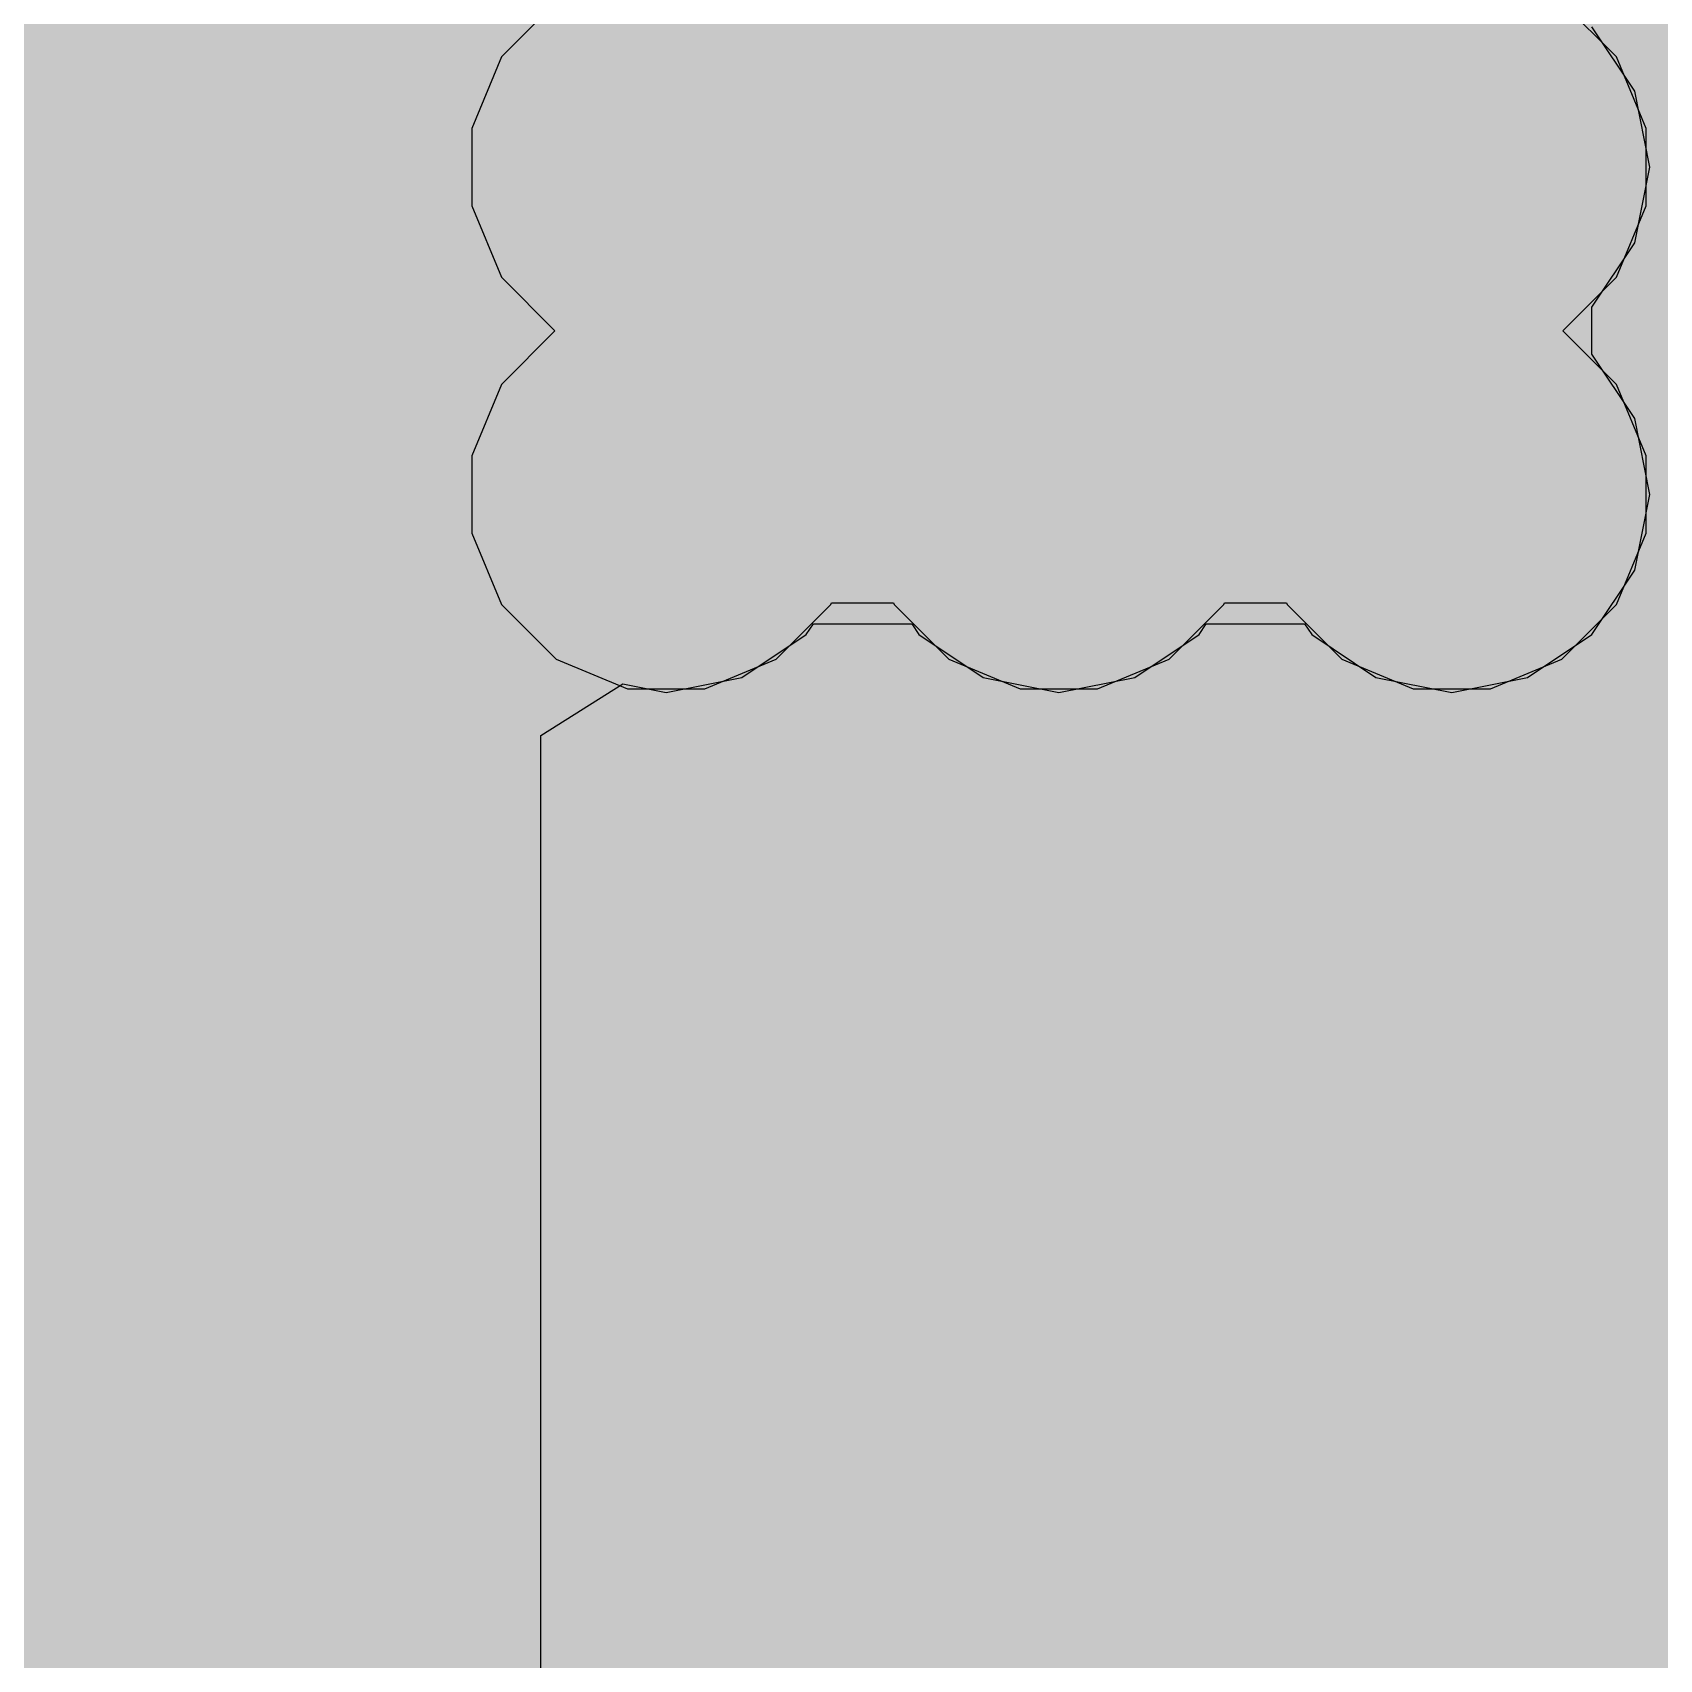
# Model space of a CAD drawing. Header units: inches. Extents: x -6 to 283, y -12 to 154.
# Drawn here: x 36.56 to 39.085, y -2.269 to 0.255 of the extents above; entities that cross this region are included whole.
import ezdxf

# ---------------------------------------------------------------- set-up
doc = ezdxf.new("R2010")
doc.units = ezdxf.units.IN
for name, color, linetype in [('Bottom Layer', 5, 'Continuous'), ('Bottom Solder', 6, 'Continuous'), ('Drill Drawing', 1, 'Continuous'), ('GND-1', 16, 'Continuous'), ('GND-2', 90, 'Continuous'), ('GND-3', 216, 'Continuous'), ('GND-4', 54, 'Continuous'), ('PWR-1', 156, 'Continuous'), ('PWR-2', 130, 'Continuous'), ('Signal L1', 76, 'Continuous'), ('Signal L2', 6, 'Continuous'), ('Top Layer', 1, 'Continuous'), ('Top Overlay', 2, 'Continuous'), ('Top Paste', 8, 'Continuous'), ('Top Solder', 216, 'Continuous'), ('Via Holes', 16, 'Continuous')]:
    doc.layers.add(name, color=color, linetype=linetype)

# ---------------------------------------------------------------- blocks, each defined once
blk = doc.blocks.new('68_QFN__7_7__B_43')
at = {"layer": 'Bottom Layer'}
blk.add_hatch(color=5, dxfattribs=at).paths.add_polyline_path([(-2.815, 2.815), (2.815, 2.815), (2.815, -2.815), (-2.815, -2.815)])
at = {"layer": 'Bottom Solder'}
blk.add_hatch(color=6, dxfattribs=at).paths.add_polyline_path([(-2.9166, 2.9166), (2.9166, 2.9166), (2.9166, -2.9166), (-2.9166, -2.9166)])
blk = doc.blocks.new('C___0402_437')
at = {"layer": 'Top Layer'}
for points in [[(-0.6985, -0.3175), (-0.6985, 0.3175), (-0.2413, 0.3175), (-0.2413, -0.3175)], [(0.2413, -0.3175), (0.2413, 0.3175), (0.6985, 0.3175), (0.6985, -0.3175)]]:
    blk.add_hatch(color=1, dxfattribs=at).paths.add_polyline_path(points)
at = {"layer": 'Top Paste'}
for points in [[(-0.6985, -0.3175), (-0.6985, 0.3175), (-0.2413, 0.3175), (-0.2413, -0.3175)], [(0.2413, -0.3175), (0.2413, 0.3175), (0.6985, 0.3175), (0.6985, -0.3175)]]:
    blk.add_hatch(color=8, dxfattribs=at).paths.add_polyline_path(points)
at = {"layer": 'Top Solder'}
for points in [[(-0.7585, -0.3775), (-0.7585, 0.3775), (-0.1813, 0.3775), (-0.1813, -0.3775)], [(0.1813, -0.3775), (0.1813, 0.3775), (0.7585, 0.3775), (0.7585, -0.3775)]]:
    blk.add_hatch(color=216, dxfattribs=at).paths.add_polyline_path(points)
at = {"layer": 'Top Overlay'}
for points in [[(-0.7874, -0.4064, 0.127, 0.127, 0), (-0.7874, 0.4064, 0.127, 0.127, 0)], [(-0.2794, 0.4064, 0.127, 0.127, 0), (-0.7874, 0.4064, 0.127, 0.127, 0)], [(0.7874, 0.4064, 0.127, 0.127, 0), (0.2794, 0.4064, 0.127, 0.127, 0)], [(0.7874, -0.4064, 0.127, 0.127, 0), (0.7874, 0.4064, 0.127, 0.127, 0)], [(-0.2794, -0.4064, 0.127, 0.127, 0), (-0.7874, -0.4064, 0.127, 0.127, 0)], [(0.7874, -0.4064, 0.127, 0.127, 0), (0.2794, -0.4064, 0.127, 0.127, 0)]]:
    blk.add_lwpolyline(points, format="xyseb", dxfattribs=at)
for points in [[(-0.8191, 0.4064, 0.0635, 0.0635, 1), (-0.7556, 0.4064, 0.0635, 0.0635, 1)], [(-0.8191, 0.4064, 0.0635, 0.0635, 1), (-0.7556, 0.4064, 0.0635, 0.0635, 1)], [(-0.3111, 0.4064, 0.0635, 0.0635, 1), (-0.2477, 0.4064, 0.0635, 0.0635, 1)], [(0.2477, 0.4064, 0.0635, 0.0635, 1), (0.3111, 0.4064, 0.0635, 0.0635, 1)], [(0.7556, 0.4064, 0.0635, 0.0635, 1), (0.8191, 0.4064, 0.0635, 0.0635, 1)], [(0.7556, 0.4064, 0.0635, 0.0635, 1), (0.8191, 0.4064, 0.0635, 0.0635, 1)], [(-0.8191, -0.4064, 0.0635, 0.0635, 1), (-0.7556, -0.4064, 0.0635, 0.0635, 1)], [(-0.8191, -0.4064, 0.0635, 0.0635, 1), (-0.7556, -0.4064, 0.0635, 0.0635, 1)], [(-0.3111, -0.4064, 0.0635, 0.0635, 1), (-0.2477, -0.4064, 0.0635, 0.0635, 1)], [(0.2477, -0.4064, 0.0635, 0.0635, 1), (0.3111, -0.4064, 0.0635, 0.0635, 1)], [(0.7556, -0.4064, 0.0635, 0.0635, 1), (0.8191, -0.4064, 0.0635, 0.0635, 1)], [(0.7556, -0.4064, 0.0635, 0.0635, 1), (0.8191, -0.4064, 0.0635, 0.0635, 1)]]:
    blk.add_lwpolyline(points, format="xyseb", close=True, dxfattribs=at)
blk = doc.blocks.new('C___0402_456')
at = {"layer": 'Top Layer'}
for points in [[(-0.6985, -0.3175), (-0.6985, 0.3175), (-0.2413, 0.3175), (-0.2413, -0.3175)], [(0.2413, -0.3175), (0.2413, 0.3175), (0.6985, 0.3175), (0.6985, -0.3175)]]:
    blk.add_hatch(color=1, dxfattribs=at).paths.add_polyline_path(points)
at = {"layer": 'Top Paste'}
for points in [[(-0.6985, -0.3175), (-0.6985, 0.3175), (-0.2413, 0.3175), (-0.2413, -0.3175)], [(0.2413, -0.3175), (0.2413, 0.3175), (0.6985, 0.3175), (0.6985, -0.3175)]]:
    blk.add_hatch(color=8, dxfattribs=at).paths.add_polyline_path(points)
at = {"layer": 'Top Solder'}
for points in [[(-0.7585, -0.3775), (-0.7585, 0.3775), (-0.1813, 0.3775), (-0.1813, -0.3775)], [(0.1813, -0.3775), (0.1813, 0.3775), (0.7585, 0.3775), (0.7585, -0.3775)]]:
    blk.add_hatch(color=216, dxfattribs=at).paths.add_polyline_path(points)
at = {"layer": 'Top Overlay'}
for points in [[(-0.7874, -0.4064, 0.127, 0.127, 0), (-0.7874, 0.4064, 0.127, 0.127, 0)], [(-0.2794, 0.4064, 0.127, 0.127, 0), (-0.7874, 0.4064, 0.127, 0.127, 0)], [(0.7874, 0.4064, 0.127, 0.127, 0), (0.2794, 0.4064, 0.127, 0.127, 0)], [(0.7874, -0.4064, 0.127, 0.127, 0), (0.7874, 0.4064, 0.127, 0.127, 0)], [(-0.2794, -0.4064, 0.127, 0.127, 0), (-0.7874, -0.4064, 0.127, 0.127, 0)], [(0.7874, -0.4064, 0.127, 0.127, 0), (0.2794, -0.4064, 0.127, 0.127, 0)]]:
    blk.add_lwpolyline(points, format="xyseb", dxfattribs=at)
for points in [[(-0.8191, 0.4064, 0.0635, 0.0635, 1), (-0.7556, 0.4064, 0.0635, 0.0635, 1)], [(-0.8191, 0.4064, 0.0635, 0.0635, 1), (-0.7556, 0.4064, 0.0635, 0.0635, 1)], [(-0.3111, 0.4064, 0.0635, 0.0635, 1), (-0.2477, 0.4064, 0.0635, 0.0635, 1)], [(0.2477, 0.4064, 0.0635, 0.0635, 1), (0.3111, 0.4064, 0.0635, 0.0635, 1)], [(0.7556, 0.4064, 0.0635, 0.0635, 1), (0.8191, 0.4064, 0.0635, 0.0635, 1)], [(0.7556, 0.4064, 0.0635, 0.0635, 1), (0.8191, 0.4064, 0.0635, 0.0635, 1)], [(-0.8191, -0.4064, 0.0635, 0.0635, 1), (-0.7556, -0.4064, 0.0635, 0.0635, 1)], [(-0.8191, -0.4064, 0.0635, 0.0635, 1), (-0.7556, -0.4064, 0.0635, 0.0635, 1)], [(-0.3111, -0.4064, 0.0635, 0.0635, 1), (-0.2477, -0.4064, 0.0635, 0.0635, 1)], [(0.2477, -0.4064, 0.0635, 0.0635, 1), (0.3111, -0.4064, 0.0635, 0.0635, 1)], [(0.7556, -0.4064, 0.0635, 0.0635, 1), (0.8191, -0.4064, 0.0635, 0.0635, 1)], [(0.7556, -0.4064, 0.0635, 0.0635, 1), (0.8191, -0.4064, 0.0635, 0.0635, 1)]]:
    blk.add_lwpolyline(points, format="xyseb", close=True, dxfattribs=at)
blk = doc.blocks.new('C___0402_458')
at = {"layer": 'Top Layer'}
for points in [[(-0.6985, -0.3175), (-0.6985, 0.3175), (-0.2413, 0.3175), (-0.2413, -0.3175)], [(0.2413, -0.3175), (0.2413, 0.3175), (0.6985, 0.3175), (0.6985, -0.3175)]]:
    blk.add_hatch(color=1, dxfattribs=at).paths.add_polyline_path(points)
at = {"layer": 'Top Paste'}
for points in [[(-0.6985, -0.3175), (-0.6985, 0.3175), (-0.2413, 0.3175), (-0.2413, -0.3175)], [(0.2413, -0.3175), (0.2413, 0.3175), (0.6985, 0.3175), (0.6985, -0.3175)]]:
    blk.add_hatch(color=8, dxfattribs=at).paths.add_polyline_path(points)
at = {"layer": 'Top Solder'}
for points in [[(-0.7585, -0.3775), (-0.7585, 0.3775), (-0.1813, 0.3775), (-0.1813, -0.3775)], [(0.1813, -0.3775), (0.1813, 0.3775), (0.7585, 0.3775), (0.7585, -0.3775)]]:
    blk.add_hatch(color=216, dxfattribs=at).paths.add_polyline_path(points)
at = {"layer": 'Top Overlay'}
for points in [[(-0.7874, -0.4064, 0.127, 0.127, 0), (-0.7874, 0.4064, 0.127, 0.127, 0)], [(-0.2794, 0.4064, 0.127, 0.127, 0), (-0.7874, 0.4064, 0.127, 0.127, 0)], [(0.7874, 0.4064, 0.127, 0.127, 0), (0.2794, 0.4064, 0.127, 0.127, 0)], [(0.7874, -0.4064, 0.127, 0.127, 0), (0.7874, 0.4064, 0.127, 0.127, 0)], [(-0.2794, -0.4064, 0.127, 0.127, 0), (-0.7874, -0.4064, 0.127, 0.127, 0)], [(0.7874, -0.4064, 0.127, 0.127, 0), (0.2794, -0.4064, 0.127, 0.127, 0)]]:
    blk.add_lwpolyline(points, format="xyseb", dxfattribs=at)
for points in [[(-0.8191, 0.4064, 0.0635, 0.0635, 1), (-0.7556, 0.4064, 0.0635, 0.0635, 1)], [(-0.8191, 0.4064, 0.0635, 0.0635, 1), (-0.7556, 0.4064, 0.0635, 0.0635, 1)], [(-0.3111, 0.4064, 0.0635, 0.0635, 1), (-0.2477, 0.4064, 0.0635, 0.0635, 1)], [(0.2477, 0.4064, 0.0635, 0.0635, 1), (0.3111, 0.4064, 0.0635, 0.0635, 1)], [(0.7556, 0.4064, 0.0635, 0.0635, 1), (0.8191, 0.4064, 0.0635, 0.0635, 1)], [(0.7556, 0.4064, 0.0635, 0.0635, 1), (0.8191, 0.4064, 0.0635, 0.0635, 1)], [(-0.8191, -0.4064, 0.0635, 0.0635, 1), (-0.7556, -0.4064, 0.0635, 0.0635, 1)], [(-0.8191, -0.4064, 0.0635, 0.0635, 1), (-0.7556, -0.4064, 0.0635, 0.0635, 1)], [(-0.3111, -0.4064, 0.0635, 0.0635, 1), (-0.2477, -0.4064, 0.0635, 0.0635, 1)], [(0.2477, -0.4064, 0.0635, 0.0635, 1), (0.3111, -0.4064, 0.0635, 0.0635, 1)], [(0.7556, -0.4064, 0.0635, 0.0635, 1), (0.8191, -0.4064, 0.0635, 0.0635, 1)], [(0.7556, -0.4064, 0.0635, 0.0635, 1), (0.8191, -0.4064, 0.0635, 0.0635, 1)]]:
    blk.add_lwpolyline(points, format="xyseb", close=True, dxfattribs=at)

msp = doc.modelspace()

# ---------------------------------------------------------------- hatches: boundary and pattern name
at = {"layer": 'Bottom Layer'}
h = msp.add_hatch(color=5, dxfattribs=at)
edge = h.paths.add_edge_path()
edge.add_arc((37.5434, 0.0467), 0.2, 0, 360)
h = msp.add_hatch(color=5, dxfattribs=at)
edge = h.paths.add_edge_path()
edge.add_arc((38.153, 0.0467), 0.2, 0, 360)
h = msp.add_hatch(color=5, dxfattribs=at)
edge = h.paths.add_edge_path()
edge.add_arc((38.7626, 0.0467), 0.2, 0, 360)
h = msp.add_hatch(color=5, dxfattribs=at)
edge = h.paths.add_edge_path()
edge.add_arc((37.5434, -0.4613), 0.2, 0, 360)
h = msp.add_hatch(color=5, dxfattribs=at)
edge = h.paths.add_edge_path()
edge.add_arc((38.153, -0.4613), 0.2, 0, 360)
h = msp.add_hatch(color=5, dxfattribs=at)
edge = h.paths.add_edge_path()
edge.add_arc((38.7626, -0.4613), 0.2, 0, 360)
at = {"layer": 'GND-1'}
h = msp.add_hatch(color=16, dxfattribs=at)
edge = h.paths.add_edge_path()
edge.add_arc((37.5434, 0.0467), 0.2, 0, 360)
h = msp.add_hatch(color=16, dxfattribs=at)
edge = h.paths.add_edge_path()
edge.add_arc((38.153, 0.0467), 0.2, 0, 360)
h = msp.add_hatch(color=16, dxfattribs=at)
edge = h.paths.add_edge_path()
edge.add_arc((38.7626, 0.0467), 0.2, 0, 360)
h = msp.add_hatch(color=16, dxfattribs=at)
edge = h.paths.add_edge_path()
edge.add_arc((37.5434, -0.4613), 0.2, 0, 360)
h = msp.add_hatch(color=16, dxfattribs=at)
edge = h.paths.add_edge_path()
edge.add_arc((38.153, -0.4613), 0.2, 0, 360)
h = msp.add_hatch(color=16, dxfattribs=at)
edge = h.paths.add_edge_path()
edge.add_arc((38.7626, -0.4613), 0.2, 0, 360)
at = {"layer": 'GND-2'}
h = msp.add_hatch(color=90, dxfattribs=at)
edge = h.paths.add_edge_path()
edge.add_arc((37.5434, 0.0467), 0.2, 0, 360)
h = msp.add_hatch(color=90, dxfattribs=at)
edge = h.paths.add_edge_path()
edge.add_arc((38.153, 0.0467), 0.2, 0, 360)
h = msp.add_hatch(color=90, dxfattribs=at)
edge = h.paths.add_edge_path()
edge.add_arc((38.7626, 0.0467), 0.2, 0, 360)
h = msp.add_hatch(color=90, dxfattribs=at)
edge = h.paths.add_edge_path()
edge.add_arc((37.5434, -0.4613), 0.2, 0, 360)
h = msp.add_hatch(color=90, dxfattribs=at)
edge = h.paths.add_edge_path()
edge.add_arc((38.153, -0.4613), 0.2, 0, 360)
h = msp.add_hatch(color=90, dxfattribs=at)
edge = h.paths.add_edge_path()
edge.add_arc((38.7626, -0.4613), 0.2, 0, 360)
at = {"layer": 'GND-3'}
h = msp.add_hatch(color=216, dxfattribs=at)
edge = h.paths.add_edge_path()
edge.add_arc((37.5434, 0.0467), 0.2, 0, 360)
h = msp.add_hatch(color=216, dxfattribs=at)
edge = h.paths.add_edge_path()
edge.add_arc((38.153, 0.0467), 0.2, 0, 360)
h = msp.add_hatch(color=216, dxfattribs=at)
edge = h.paths.add_edge_path()
edge.add_arc((38.7626, 0.0467), 0.2, 0, 360)
h = msp.add_hatch(color=216, dxfattribs=at)
edge = h.paths.add_edge_path()
edge.add_arc((37.5434, -0.4613), 0.2, 0, 360)
h = msp.add_hatch(color=216, dxfattribs=at)
edge = h.paths.add_edge_path()
edge.add_arc((38.153, -0.4613), 0.2, 0, 360)
h = msp.add_hatch(color=216, dxfattribs=at)
edge = h.paths.add_edge_path()
edge.add_arc((38.7626, -0.4613), 0.2, 0, 360)
at = {"layer": 'GND-4'}
h = msp.add_hatch(color=54, dxfattribs=at)
edge = h.paths.add_edge_path()
edge.add_arc((37.5434, 0.0467), 0.2, 0, 360)
h = msp.add_hatch(color=54, dxfattribs=at)
edge = h.paths.add_edge_path()
edge.add_arc((38.153, 0.0467), 0.2, 0, 360)
h = msp.add_hatch(color=54, dxfattribs=at)
edge = h.paths.add_edge_path()
edge.add_arc((38.7626, 0.0467), 0.2, 0, 360)
h = msp.add_hatch(color=54, dxfattribs=at)
edge = h.paths.add_edge_path()
edge.add_arc((37.5434, -0.4613), 0.2, 0, 360)
h = msp.add_hatch(color=54, dxfattribs=at)
edge = h.paths.add_edge_path()
edge.add_arc((38.153, -0.4613), 0.2, 0, 360)
h = msp.add_hatch(color=54, dxfattribs=at)
edge = h.paths.add_edge_path()
edge.add_arc((38.7626, -0.4613), 0.2, 0, 360)
at = {"layer": 'PWR-1'}
h = msp.add_hatch(color=156, dxfattribs=at)
edge = h.paths.add_edge_path()
edge.add_arc((37.5434, 0.0467), 0.2, 0, 360)
h = msp.add_hatch(color=156, dxfattribs=at)
edge = h.paths.add_edge_path()
edge.add_arc((38.153, 0.0467), 0.2, 0, 360)
h = msp.add_hatch(color=156, dxfattribs=at)
edge = h.paths.add_edge_path()
edge.add_arc((38.7626, 0.0467), 0.2, 0, 360)
h = msp.add_hatch(color=156, dxfattribs=at)
edge = h.paths.add_edge_path()
edge.add_arc((37.5434, -0.4613), 0.2, 0, 360)
h = msp.add_hatch(color=156, dxfattribs=at)
edge = h.paths.add_edge_path()
edge.add_arc((38.153, -0.4613), 0.2, 0, 360)
h = msp.add_hatch(color=156, dxfattribs=at)
edge = h.paths.add_edge_path()
edge.add_arc((38.7626, -0.4613), 0.2, 0, 360)
at = {"layer": 'PWR-2'}
h = msp.add_hatch(color=130, dxfattribs=at)
edge = h.paths.add_edge_path()
edge.add_arc((37.5434, 0.0467), 0.2, 0, 360)
h = msp.add_hatch(color=130, dxfattribs=at)
edge = h.paths.add_edge_path()
edge.add_arc((38.153, 0.0467), 0.2, 0, 360)
h = msp.add_hatch(color=130, dxfattribs=at)
edge = h.paths.add_edge_path()
edge.add_arc((38.7626, 0.0467), 0.2, 0, 360)
h = msp.add_hatch(color=130, dxfattribs=at)
edge = h.paths.add_edge_path()
edge.add_arc((37.5434, -0.4613), 0.2, 0, 360)
h = msp.add_hatch(color=130, dxfattribs=at)
edge = h.paths.add_edge_path()
edge.add_arc((38.153, -0.4613), 0.2, 0, 360)
h = msp.add_hatch(color=130, dxfattribs=at)
edge = h.paths.add_edge_path()
edge.add_arc((38.7626, -0.4613), 0.2, 0, 360)
at = {"layer": 'Signal L1'}
h = msp.add_hatch(color=76, dxfattribs=at)
edge = h.paths.add_edge_path()
edge.add_arc((37.5434, 0.0467), 0.2, 0, 360)
h = msp.add_hatch(color=76, dxfattribs=at)
edge = h.paths.add_edge_path()
edge.add_arc((38.153, 0.0467), 0.2, 0, 360)
h = msp.add_hatch(color=76, dxfattribs=at)
edge = h.paths.add_edge_path()
edge.add_arc((38.7626, 0.0467), 0.2, 0, 360)
h = msp.add_hatch(color=76, dxfattribs=at)
edge = h.paths.add_edge_path()
edge.add_arc((37.5434, -0.4613), 0.2, 0, 360)
h = msp.add_hatch(color=76, dxfattribs=at)
edge = h.paths.add_edge_path()
edge.add_arc((38.153, -0.4613), 0.2, 0, 360)
h = msp.add_hatch(color=76, dxfattribs=at)
edge = h.paths.add_edge_path()
edge.add_arc((38.7626, -0.4613), 0.2, 0, 360)
at = {"layer": 'Signal L2'}
h = msp.add_hatch(color=6, dxfattribs=at)
edge = h.paths.add_edge_path()
edge.add_arc((37.5434, 0.0467), 0.2, 0, 360)
h = msp.add_hatch(color=6, dxfattribs=at)
edge = h.paths.add_edge_path()
edge.add_arc((38.153, 0.0467), 0.2, 0, 360)
h = msp.add_hatch(color=6, dxfattribs=at)
edge = h.paths.add_edge_path()
edge.add_arc((38.7626, 0.0467), 0.2, 0, 360)
h = msp.add_hatch(color=6, dxfattribs=at)
edge = h.paths.add_edge_path()
edge.add_arc((37.5434, -0.4613), 0.2, 0, 360)
h = msp.add_hatch(color=6, dxfattribs=at)
edge = h.paths.add_edge_path()
edge.add_arc((38.153, -0.4613), 0.2, 0, 360)
h = msp.add_hatch(color=6, dxfattribs=at)
edge = h.paths.add_edge_path()
edge.add_arc((38.7626, -0.4613), 0.2, 0, 360)
at = {"layer": 'Top Layer'}
h = msp.add_hatch(color=1, dxfattribs=at)
edge = h.paths.add_edge_path()
edge.add_arc((37.5434, 0.0467), 0.2, 0, 360)
h = msp.add_hatch(color=1, dxfattribs=at)
edge = h.paths.add_edge_path()
edge.add_arc((38.153, 0.0467), 0.2, 0, 360)
h = msp.add_hatch(color=1, dxfattribs=at)
edge = h.paths.add_edge_path()
edge.add_arc((38.7626, 0.0467), 0.2, 0, 360)
h = msp.add_hatch(color=1, dxfattribs=at)
edge = h.paths.add_edge_path()
edge.add_arc((37.5434, -0.4613), 0.2, 0, 360)
h = msp.add_hatch(color=1, dxfattribs=at)
edge = h.paths.add_edge_path()
edge.add_arc((38.153, -0.4613), 0.2, 0, 360)
h = msp.add_hatch(color=1, dxfattribs=at)
edge = h.paths.add_edge_path()
edge.add_arc((38.7626, -0.4613), 0.2, 0, 360)
at = {"layer": 'Via Holes'}
h = msp.add_hatch(color=7, dxfattribs=at)
edge = h.paths.add_edge_path()
edge.add_arc((37.5434, 0.0467), 0.1, 0, 360)
h = msp.add_hatch(color=7, dxfattribs=at)
edge = h.paths.add_edge_path()
edge.add_arc((38.153, 0.0467), 0.1, 0, 360)
h = msp.add_hatch(color=7, dxfattribs=at)
edge = h.paths.add_edge_path()
edge.add_arc((38.7626, 0.0467), 0.1, 0, 360)
h = msp.add_hatch(color=7, dxfattribs=at)
edge = h.paths.add_edge_path()
edge.add_arc((37.5434, -0.4613), 0.1, 0, 360)
h = msp.add_hatch(color=7, dxfattribs=at)
edge = h.paths.add_edge_path()
edge.add_arc((38.153, -0.4613), 0.1, 0, 360)
h = msp.add_hatch(color=7, dxfattribs=at)
edge = h.paths.add_edge_path()
edge.add_arc((38.7626, -0.4613), 0.1, 0, 360)

# ---------------------------------------------------------------- linework, layer by layer
at = {"layer": 'Drill Drawing'}
for points in [[(37.2894, -0.2073, 0.0508, 0.0508, 0), (37.2894, 0.3007, 0.0508, 0.0508, 0)], [(37.7974, -0.2073, 0.0508, 0.0508, 0), (37.7974, 0.3007, 0.0508, 0.0508, 0)], [(37.899, -0.2073, 0.0508, 0.0508, 0), (37.899, 0.3007, 0.0508, 0.0508, 0)], [(38.407, -0.2073, 0.0508, 0.0508, 0), (38.407, 0.3007, 0.0508, 0.0508, 0)], [(38.5086, -0.2073, 0.0508, 0.0508, 0), (38.5086, 0.3007, 0.0508, 0.0508, 0)], [(39.0166, -0.2073, 0.0508, 0.0508, 0), (39.0166, 0.3007, 0.0508, 0.0508, 0)], [(37.2894, -0.2073, 0.0508, 0.0508, 0), (37.7974, -0.2073, 0.0508, 0.0508, 0)], [(37.2894, -0.2073, 0.0508, 0.0508, 0), (37.7974, -0.2073, 0.0508, 0.0508, 0)], [(37.2894, -0.7153, 0.0508, 0.0508, 0), (37.2894, -0.2073, 0.0508, 0.0508, 0)], [(37.7974, -0.7153, 0.0508, 0.0508, 0), (37.7974, -0.2073, 0.0508, 0.0508, 0)], [(37.899, -0.2073, 0.0508, 0.0508, 0), (38.407, -0.2073, 0.0508, 0.0508, 0)], [(37.899, -0.2073, 0.0508, 0.0508, 0), (38.407, -0.2073, 0.0508, 0.0508, 0)], [(37.899, -0.7153, 0.0508, 0.0508, 0), (37.899, -0.2073, 0.0508, 0.0508, 0)], [(38.407, -0.7153, 0.0508, 0.0508, 0), (38.407, -0.2073, 0.0508, 0.0508, 0)], [(38.5086, -0.2073, 0.0508, 0.0508, 0), (39.0166, -0.2073, 0.0508, 0.0508, 0)], [(38.5086, -0.2073, 0.0508, 0.0508, 0), (39.0166, -0.2073, 0.0508, 0.0508, 0)], [(38.5086, -0.7153, 0.0508, 0.0508, 0), (38.5086, -0.2073, 0.0508, 0.0508, 0)], [(39.0166, -0.7153, 0.0508, 0.0508, 0), (39.0166, -0.2073, 0.0508, 0.0508, 0)], [(37.2894, -0.7153, 0.0508, 0.0508, 0), (37.7974, -0.7153, 0.0508, 0.0508, 0)], [(37.899, -0.7153, 0.0508, 0.0508, 0), (38.407, -0.7153, 0.0508, 0.0508, 0)], [(38.5086, -0.7153, 0.0508, 0.0508, 0), (39.0166, -0.7153, 0.0508, 0.0508, 0)]]:
    msp.add_lwpolyline(points, format="xyseb", dxfattribs=at)
for points in [[(37.2767, -0.2073, 0.0254, 0.0254, 1), (37.3021, -0.2073, 0.0254, 0.0254, 1)], [(37.2767, -0.2073, 0.0254, 0.0254, 1), (37.3021, -0.2073, 0.0254, 0.0254, 1)], [(37.2767, -0.2073, 0.0254, 0.0254, 1), (37.3021, -0.2073, 0.0254, 0.0254, 1)], [(37.2767, -0.2073, 0.0254, 0.0254, 1), (37.3021, -0.2073, 0.0254, 0.0254, 1)], [(37.7847, -0.2073, 0.0254, 0.0254, 1), (37.8101, -0.2073, 0.0254, 0.0254, 1)], [(37.7847, -0.2073, 0.0254, 0.0254, 1), (37.8101, -0.2073, 0.0254, 0.0254, 1)], [(37.7847, -0.2073, 0.0254, 0.0254, 1), (37.8101, -0.2073, 0.0254, 0.0254, 1)], [(37.7847, -0.2073, 0.0254, 0.0254, 1), (37.8101, -0.2073, 0.0254, 0.0254, 1)], [(37.8863, -0.2073, 0.0254, 0.0254, 1), (37.9117, -0.2073, 0.0254, 0.0254, 1)], [(37.8863, -0.2073, 0.0254, 0.0254, 1), (37.9117, -0.2073, 0.0254, 0.0254, 1)], [(37.8863, -0.2073, 0.0254, 0.0254, 1), (37.9117, -0.2073, 0.0254, 0.0254, 1)], [(37.8863, -0.2073, 0.0254, 0.0254, 1), (37.9117, -0.2073, 0.0254, 0.0254, 1)], [(38.3943, -0.2073, 0.0254, 0.0254, 1), (38.4197, -0.2073, 0.0254, 0.0254, 1)], [(38.3943, -0.2073, 0.0254, 0.0254, 1), (38.4197, -0.2073, 0.0254, 0.0254, 1)], [(38.3943, -0.2073, 0.0254, 0.0254, 1), (38.4197, -0.2073, 0.0254, 0.0254, 1)], [(38.3943, -0.2073, 0.0254, 0.0254, 1), (38.4197, -0.2073, 0.0254, 0.0254, 1)], [(38.4959, -0.2073, 0.0254, 0.0254, 1), (38.5213, -0.2073, 0.0254, 0.0254, 1)], [(38.4959, -0.2073, 0.0254, 0.0254, 1), (38.5213, -0.2073, 0.0254, 0.0254, 1)], [(38.4959, -0.2073, 0.0254, 0.0254, 1), (38.5213, -0.2073, 0.0254, 0.0254, 1)], [(38.4959, -0.2073, 0.0254, 0.0254, 1), (38.5213, -0.2073, 0.0254, 0.0254, 1)], [(39.0039, -0.2073, 0.0254, 0.0254, 1), (39.0293, -0.2073, 0.0254, 0.0254, 1)], [(39.0039, -0.2073, 0.0254, 0.0254, 1), (39.0293, -0.2073, 0.0254, 0.0254, 1)], [(39.0039, -0.2073, 0.0254, 0.0254, 1), (39.0293, -0.2073, 0.0254, 0.0254, 1)], [(39.0039, -0.2073, 0.0254, 0.0254, 1), (39.0293, -0.2073, 0.0254, 0.0254, 1)], [(37.2767, -0.7153, 0.0254, 0.0254, 1), (37.3021, -0.7153, 0.0254, 0.0254, 1)], [(37.2767, -0.7153, 0.0254, 0.0254, 1), (37.3021, -0.7153, 0.0254, 0.0254, 1)], [(37.7847, -0.7153, 0.0254, 0.0254, 1), (37.8101, -0.7153, 0.0254, 0.0254, 1)], [(37.7847, -0.7153, 0.0254, 0.0254, 1), (37.8101, -0.7153, 0.0254, 0.0254, 1)], [(37.8863, -0.7153, 0.0254, 0.0254, 1), (37.9117, -0.7153, 0.0254, 0.0254, 1)], [(37.8863, -0.7153, 0.0254, 0.0254, 1), (37.9117, -0.7153, 0.0254, 0.0254, 1)], [(38.3943, -0.7153, 0.0254, 0.0254, 1), (38.4197, -0.7153, 0.0254, 0.0254, 1)], [(38.3943, -0.7153, 0.0254, 0.0254, 1), (38.4197, -0.7153, 0.0254, 0.0254, 1)], [(38.4959, -0.7153, 0.0254, 0.0254, 1), (38.5213, -0.7153, 0.0254, 0.0254, 1)], [(38.4959, -0.7153, 0.0254, 0.0254, 1), (38.5213, -0.7153, 0.0254, 0.0254, 1)], [(39.0039, -0.7153, 0.0254, 0.0254, 1), (39.0293, -0.7153, 0.0254, 0.0254, 1)], [(39.0039, -0.7153, 0.0254, 0.0254, 1), (39.0293, -0.7153, 0.0254, 0.0254, 1)]]:
    msp.add_lwpolyline(points, format="xyseb", close=True, dxfattribs=at)
at = {"layer": 'PWR-1'}
for p, q in [((39.0467, 0.1644), (38.98, 0.2641)), ((39.0701, 0.0467), (39.0467, 0.1644)), ((39.0467, -0.071), (39.0701, 0.0467)), ((38.98, -0.1707), (39.0467, -0.071)), ((38.98, -0.2439), (38.98, -0.1707)), ((39.0467, -0.3436), (38.98, -0.2439)), ((39.0701, -0.4613), (39.0467, -0.3436)), ((39.0467, -0.579), (39.0701, -0.4613)), ((38.98, -0.6788), (39.0467, -0.579)), ((37.661, -0.7454), (37.7608, -0.6788)), ((37.7608, -0.6788), (37.7718, -0.6623)), ((37.7718, -0.6623), (37.9245, -0.6623)), ((37.9245, -0.6623), (37.9355, -0.6788)), ((37.9355, -0.6788), (38.0353, -0.7454)), ((38.2706, -0.7454), (38.3704, -0.6788)), ((38.3704, -0.6788), (38.3814, -0.6623)), ((38.3814, -0.6623), (38.5341, -0.6623)), ((38.5341, -0.6623), (38.5451, -0.6788)), ((38.5451, -0.6788), (38.6449, -0.7454)), ((38.8802, -0.7454), (38.98, -0.6788)), ((37.349, -0.8353), (37.476, -0.7554)), ((37.476, -0.7554), (37.5434, -0.7688)), ((37.5434, -0.7688), (37.661, -0.7454)), ((38.0353, -0.7454), (38.153, -0.7688)), ((38.153, -0.7688), (38.2706, -0.7454)), ((38.6449, -0.7454), (38.7626, -0.7688)), ((38.7626, -0.7688), (38.8802, -0.7454)), ((37.349, -3.5315), (37.349, -0.8353))]:
    msp.add_line(p, q, dxfattribs=at)
msp.add_lwpolyline([(36.8422, -3.7533, 0.381, 0.381, 0), (36.8422, 4.1649, 0.381, 0.381, 0)], format="xyseb", dxfattribs=at)
at = {"layer": 'PWR-2'}
for p, q in [((37.3708, 0.3007), (37.2877, 0.2175)), ((39.0182, 0.2175), (38.9351, 0.3007)), ((37.2877, 0.2175), (37.2418, 0.1067)), ((39.0642, 0.1067), (39.0182, 0.2175)), ((37.2418, 0.1067), (37.2418, -0.0133)), ((39.0642, -0.0133), (39.0642, 0.1067)), ((37.2418, -0.0133), (37.2877, -0.1242)), ((39.0182, -0.1242), (39.0642, -0.0133)), ((37.2877, -0.1242), (37.3708, -0.2073)), ((38.9351, -0.2073), (39.0182, -0.1242)), ((37.3708, -0.2073), (37.2877, -0.2905)), ((39.0182, -0.2905), (38.9351, -0.2073)), ((37.2877, -0.2905), (37.2418, -0.4013)), ((39.0642, -0.4013), (39.0182, -0.2905)), ((37.2418, -0.4013), (37.2418, -0.5213)), ((39.0642, -0.5213), (39.0642, -0.4013)), ((37.2418, -0.5213), (37.2877, -0.6322)), ((39.0182, -0.6322), (39.0642, -0.5213)), ((37.799, -0.6322), (37.8, -0.6297)), ((37.8, -0.6297), (37.8963, -0.6297)), ((37.8963, -0.6297), (37.8973, -0.6322)), ((38.4086, -0.6322), (38.4096, -0.6297)), ((38.4096, -0.6297), (38.5059, -0.6297)), ((38.5059, -0.6297), (38.5069, -0.6322)), ((37.2877, -0.6322), (37.3725, -0.717)), ((37.7142, -0.717), (37.799, -0.6322)), ((37.8973, -0.6322), (37.9821, -0.717)), ((38.3238, -0.717), (38.4086, -0.6322)), ((38.5069, -0.6322), (38.5917, -0.717)), ((38.9334, -0.717), (39.0182, -0.6322)), ((37.3725, -0.717), (37.4834, -0.7629)), ((37.6034, -0.7629), (37.7142, -0.717)), ((37.9821, -0.717), (38.093, -0.7629)), ((38.213, -0.7629), (38.3238, -0.717)), ((38.5917, -0.717), (38.7026, -0.7629)), ((38.8226, -0.7629), (38.9334, -0.717)), ((37.4834, -0.7629), (37.6034, -0.7629)), ((38.093, -0.7629), (38.213, -0.7629)), ((38.7026, -0.7629), (38.8226, -0.7629))]:
    msp.add_line(p, q, dxfattribs=at)
at = {"layer": 'Signal L1'}
for points in [[(35.6887, -0.9913, 0.254, 0.254, 0), (41.5028, -0.9913, 0.254, 0.254, 0)], [(35.7933, -1.4197, 0.1016, 0.1016, 0), (50.0663, -1.4197, 0.1016, 0.1016, 0)], [(35.4699, -1.7221, 0.1016, 0.1016, 0), (50.1268, -1.7221, 0.1016, 0.1016, 0)], [(35.1703, -2.0245, 0.1016, 0.1016, 0), (50.2106, -2.0245, 0.1016, 0.1016, 0)]]:
    msp.add_lwpolyline(points, format="xyseb", dxfattribs=at)

# ---------------------------------------------------------------- block references
for name, p, rotation in [('68_QFN__7_7__B_43', (39.4022, -0.2532), 180), ('C___0402_437', (36.1997, -3.1053), 270), ('C___0402_456', (37.4062, -3.1053), 270), ('C___0402_458', (38.6762, -3.1053), 270)]:
    msp.add_blockref(name, p, dxfattribs=dict(rotation=rotation))

doc.saveas('drawing.dxf')
